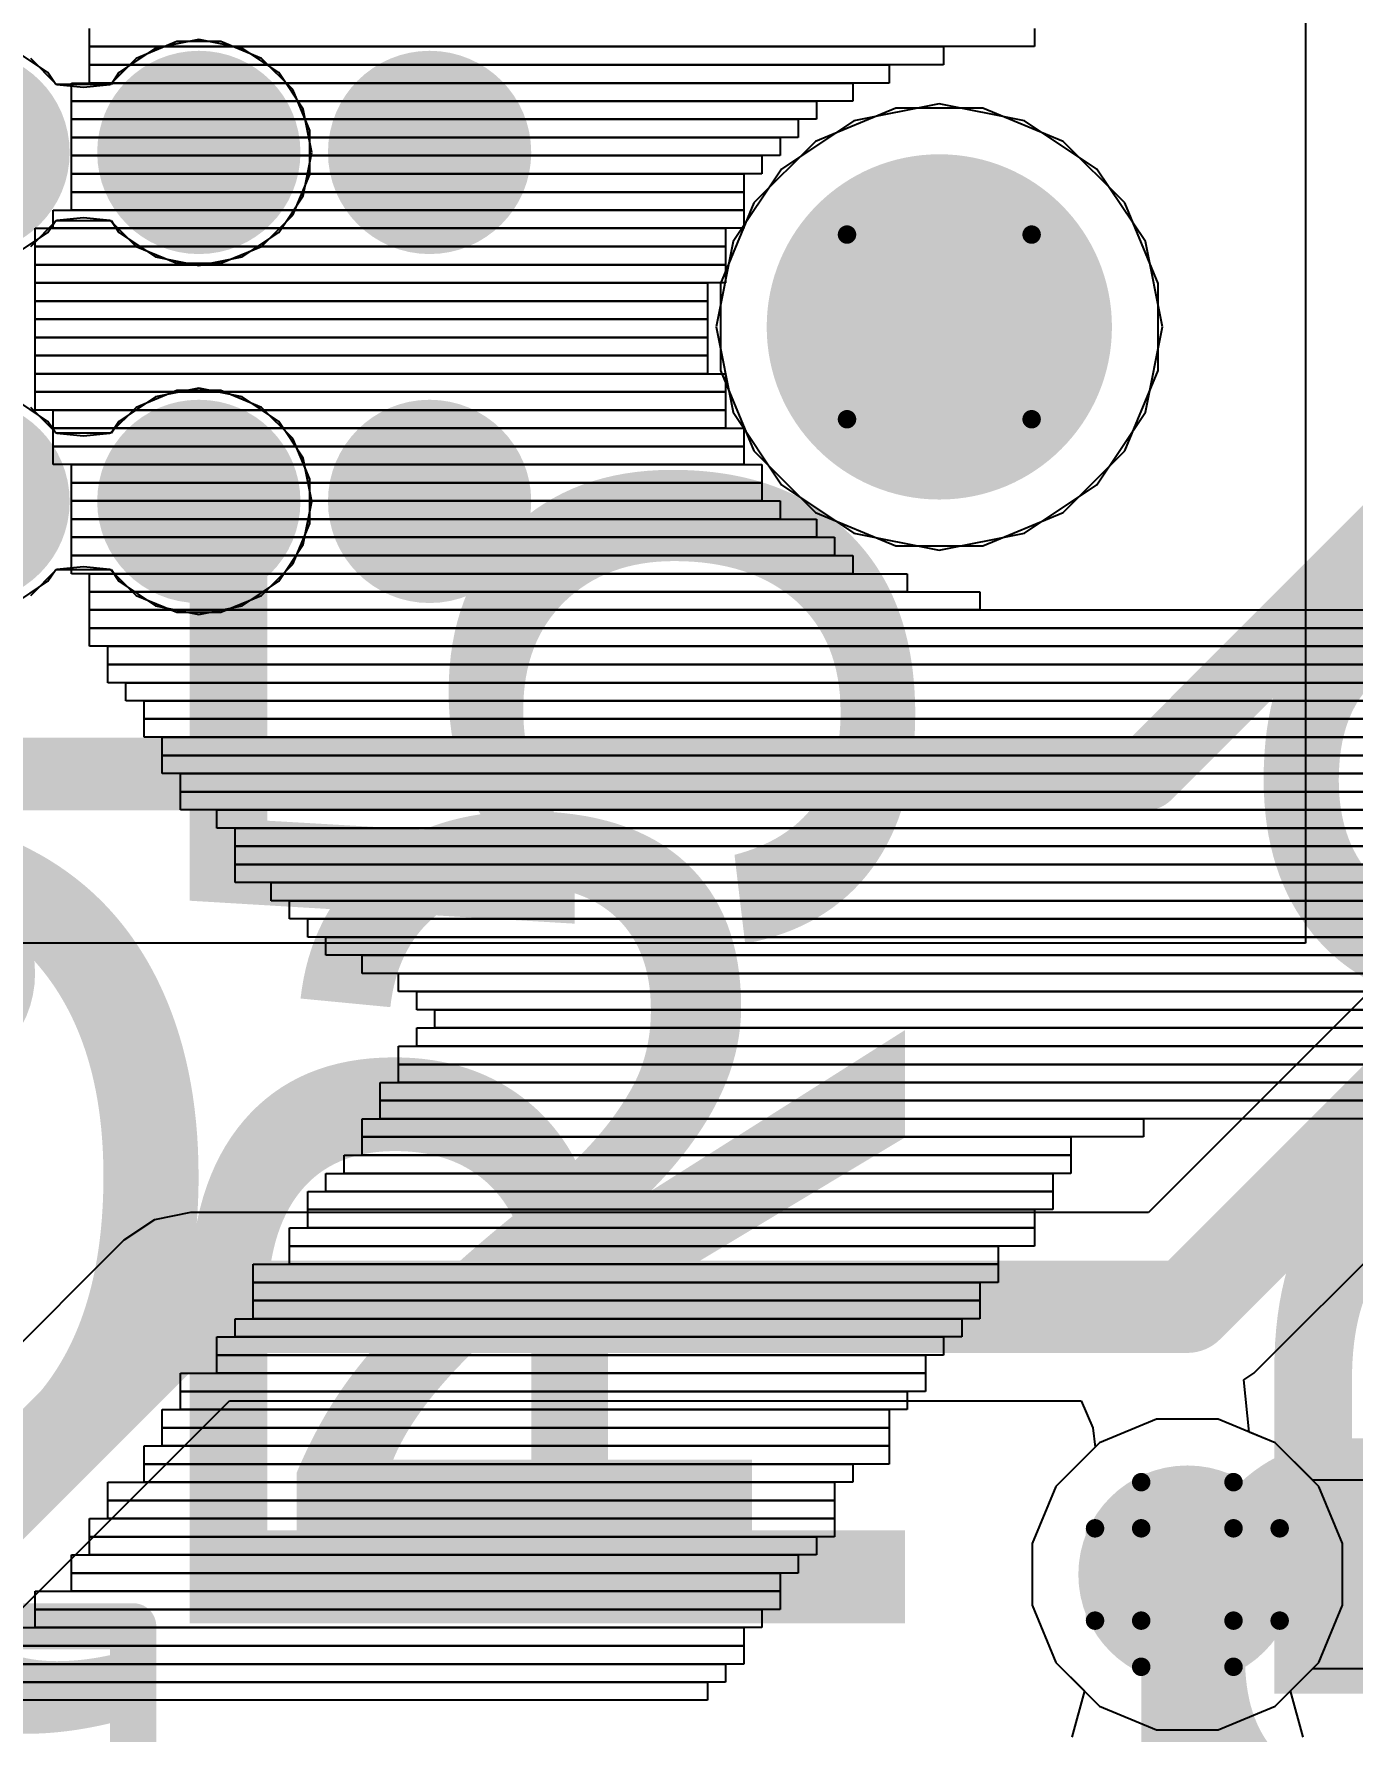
# Model space of a CAD drawing. Header units: inches. Extents: x -1 to 13, y -1.6 to 0.5.
# Drawn here: x 0.92 to 1.0628, y -1.336 to -1.1521 of the extents above; entities that cross this region are included whole.
import ezdxf

# ---------------------------------------------------------------- set-up
doc = ezdxf.new("R2010")
doc.units = ezdxf.units.IN
doc.header["$MEASUREMENT"] = 0
for name, color, linetype in [('Bottom Layer', 5, 'Continuous'), ('Bottom Overlay', 54, 'Continuous'), ('Bottom Solder', 6, 'Continuous'), ('Drill Drawing', 1, 'Continuous'), ('Pad Holes', 156, 'Continuous'), ('Top Layer', 1, 'Continuous'), ('Top Overlay', 2, 'Continuous'), ('Top Paste', 8, 'Continuous'), ('Top Solder', 216, 'Continuous'), ('Via Holes', 16, 'Continuous')]:
    doc.layers.add(name, color=color, linetype=linetype)
doc.styles.add('Arial', font='', dxfattribs={"height": 0.2})
doc.styles.get('Arial').set_extended_font_data('Arial')

# ---------------------------------------------------------------- blocks, each defined once
blk = doc.blocks.new('ADM6_30_01_5_L_4_2_A_TR_63')
at = {"layer": 'Bottom Solder'}
h = blk.add_hatch(color=6, dxfattribs=at)
edge = h.paths.add_edge_path()
edge.add_arc((-0.41772, 0.05), 0.004, 0, 360)
at = {"layer": 'Pad Holes'}
h = blk.add_hatch(color=7, dxfattribs=at)
edge = h.paths.add_edge_path()
edge.add_arc((-0.41772, 0.05), 0.0187, 0, 360)
at = {"layer": 'Top Layer'}
h = blk.add_hatch(color=1, dxfattribs=at)
edge = h.paths.add_edge_path()
edge.add_arc((-0.3625, 0.0689), 0.00701, 0, 360)
h = blk.add_hatch(color=1, dxfattribs=at)
edge = h.paths.add_edge_path()
edge.add_arc((-0.3375, 0.0689), 0.00701, 0, 360)
h = blk.add_hatch(color=1, dxfattribs=at)
edge = h.paths.add_edge_path()
edge.add_arc((-0.3625, 0.0311), 0.00701, 0, 360)
h = blk.add_hatch(color=1, dxfattribs=at)
edge = h.paths.add_edge_path()
edge.add_arc((-0.3375, 0.0311), 0.00701, 0, 360)
at = {"layer": 'Top Paste'}
h = blk.add_hatch(color=8, dxfattribs=at)
edge = h.paths.add_edge_path()
edge.add_arc((-0.3625, 0.0689), 0.00701, 0, 360)
h = blk.add_hatch(color=8, dxfattribs=at)
edge = h.paths.add_edge_path()
edge.add_arc((-0.3375, 0.0689), 0.00701, 0, 360)
h = blk.add_hatch(color=8, dxfattribs=at)
edge = h.paths.add_edge_path()
edge.add_arc((-0.3625, 0.0311), 0.00701, 0, 360)
h = blk.add_hatch(color=8, dxfattribs=at)
edge = h.paths.add_edge_path()
edge.add_arc((-0.3375, 0.0311), 0.00701, 0, 360)
at = {"layer": 'Top Solder'}
h = blk.add_hatch(color=216, dxfattribs=at)
edge = h.paths.add_edge_path()
edge.add_arc((-0.3625, 0.0689), 0.01101, 0, 360)
h = blk.add_hatch(color=216, dxfattribs=at)
edge = h.paths.add_edge_path()
edge.add_arc((-0.3375, 0.0689), 0.01101, 0, 360)
h = blk.add_hatch(color=216, dxfattribs=at)
edge = h.paths.add_edge_path()
edge.add_arc((-0.3125, 0.0689), 0.01101, 0, 360)
h = blk.add_hatch(color=216, dxfattribs=at)
edge = h.paths.add_edge_path()
edge.add_arc((-0.41772, 0.05), 0.004, 0, 360)
h = blk.add_hatch(color=216, dxfattribs=at)
edge = h.paths.add_edge_path()
edge.add_arc((-0.3625, 0.0311), 0.01101, 0, 360)
h = blk.add_hatch(color=216, dxfattribs=at)
edge = h.paths.add_edge_path()
edge.add_arc((-0.3375, 0.0311), 0.01101, 0, 360)
h = blk.add_hatch(color=216, dxfattribs=at)
edge = h.paths.add_edge_path()
edge.add_arc((-0.3125, 0.0311), 0.01101, 0, 360)
at = {"layer": 'Top Overlay', "const_width": 0.00787}
for points in [[(-0.44008, 0.09843), (-0.46791, 0.07059)], [(0.44008, 0.09843), (-0.44008, 0.09843)]]:
    blk.add_lwpolyline(points, dxfattribs=at)
at = {"layer": 'Top Overlay', "const_width": 0.00394}
blk.add_lwpolyline([(-0.44205, 0.09843, 1), (-0.43811, 0.09843, 1)], format="xyb", close=True, dxfattribs=at)
blk.add_lwpolyline([(-0.44205, 0.09843, 1), (-0.43811, 0.09843, 1)], format="xyb", close=True, dxfattribs=at)
blk = doc.blocks.new('SOT_23_98')
at = {"layer": 'Top Layer'}
for points in [[(-0.01614, 0.05748), (0.01614, 0.05748), (0.01614, 0.02126), (-0.01614, 0.02126)], [(-0.05354, -0.02126), (-0.02126, -0.02126), (-0.02126, -0.05748), (-0.05354, -0.05748)], [(0.02126, -0.02126), (0.05354, -0.02126), (0.05354, -0.05748), (0.02126, -0.05748)]]:
    blk.add_hatch(color=1, dxfattribs=at).paths.add_polyline_path(points)
at = {"layer": 'Top Paste'}
for points in [[(-0.01614, 0.05748), (0.01614, 0.05748), (0.01614, 0.02126), (-0.01614, 0.02126)], [(-0.05354, -0.02126), (-0.02126, -0.02126), (-0.02126, -0.05748), (-0.05354, -0.05748)], [(0.02126, -0.02126), (0.05354, -0.02126), (0.05354, -0.05748), (0.02126, -0.05748)]]:
    blk.add_hatch(color=8, dxfattribs=at).paths.add_polyline_path(points)
at = {"layer": 'Top Solder'}
for points in [[(-0.02014, 0.06148), (0.02014, 0.06148), (0.02014, 0.01726), (-0.02014, 0.01726)], [(-0.05754, -0.01726), (-0.01726, -0.01726), (-0.01726, -0.06148), (-0.05754, -0.06148)], [(0.01726, -0.01726), (0.05754, -0.01726), (0.05754, -0.06148), (0.01726, -0.06148)]]:
    blk.add_hatch(color=216, dxfattribs=at).paths.add_polyline_path(points)
at = {"layer": 'Top Overlay', "const_width": 0.005}
for points in [[(-0.061, -0.023), (-0.061, 0.032)], [(-0.022, 0.032), (-0.061, 0.032)], [(0.061, 0.032), (0.022, 0.032)], [(0.061, -0.023), (0.061, 0.032)], [(0.013, -0.031), (-0.013, -0.031)], [(-0.061, -0.046), (-0.066, -0.041)], [(-0.066, -0.051), (-0.066, -0.041)], [(-0.066, -0.051), (-0.061, -0.046)]]:
    blk.add_lwpolyline(points, dxfattribs=at)
at = {"layer": 'Top Overlay', "const_width": 0.0025}
for points in [[(-0.06225, 0.032, 1), (-0.05975, 0.032, 1)], [(-0.06225, 0.032, 1), (-0.05975, 0.032, 1)], [(-0.02325, 0.032, 1), (-0.02075, 0.032, 1)], [(0.02075, 0.032, 1), (0.02325, 0.032, 1)], [(0.05975, 0.032, 1), (0.06225, 0.032, 1)], [(0.05975, 0.032, 1), (0.06225, 0.032, 1)], [(-0.06225, -0.023, 1), (-0.05975, -0.023, 1)], [(0.05975, -0.023, 1), (0.06225, -0.023, 1)], [(-0.01425, -0.031, 1), (-0.01175, -0.031, 1)], [(0.01175, -0.031, 1), (0.01425, -0.031, 1)], [(-0.06725, -0.041, 1), (-0.06475, -0.041, 1)], [(-0.06725, -0.041, 1), (-0.06475, -0.041, 1)], [(-0.06225, -0.046, 1), (-0.05975, -0.046, 1)], [(-0.06225, -0.046, 1), (-0.05975, -0.046, 1)], [(-0.06725, -0.051, 1), (-0.06475, -0.051, 1)], [(-0.06725, -0.051, 1), (-0.06475, -0.051, 1)]]:
    blk.add_lwpolyline(points, format="xyb", close=True, dxfattribs=at)

msp = doc.modelspace()

# ---------------------------------------------------------------- hatches: boundary and pattern name
at = {"layer": 'Bottom Layer'}
h = msp.add_hatch(color=5, dxfattribs=at)
edge = h.paths.add_edge_path()
edge.add_arc((0.90836, -1.25389), 0.01181, 0, 360)
h = msp.add_hatch(color=5, dxfattribs=at)
edge = h.paths.add_edge_path()
edge.add_arc((1.045, -1.319), 0.01181, 0, 360)
at = {"layer": 'Top Layer'}
h = msp.add_hatch(color=1, dxfattribs=at)
edge = h.paths.add_edge_path()
edge.add_arc((0.90836, -1.25389), 0.01181, 0, 360)
h = msp.add_hatch(color=1, dxfattribs=at)
edge = h.paths.add_edge_path()
edge.add_arc((1.045, -1.319), 0.01181, 0, 360)
at = {"layer": 'Via Holes'}
h = msp.add_hatch(color=7, dxfattribs=at)
edge = h.paths.add_edge_path()
edge.add_arc((1.045, -1.319), 0.00591, 0, 360)

# ---------------------------------------------------------------- linework, layer by layer
at = {"layer": 'Bottom Layer'}
for p, q in [((1.01341, -1.16016), (1.0047, -1.16377)), ((1.02284, -1.16016), (1.01341, -1.16016)), ((1.03155, -1.16377), (1.02284, -1.16016)), ((1.0047, -1.16377), (0.99803, -1.17043)), ((1.03822, -1.17043), (1.03155, -1.16377)), ((0.99803, -1.17043), (0.99443, -1.17915)), ((1.04183, -1.17915), (1.03822, -1.17043)), ((0.99443, -1.17915), (0.99443, -1.18857)), ((1.04183, -1.18857), (1.04183, -1.17915)), ((0.99443, -1.18857), (0.99803, -1.19729)), ((1.03822, -1.19729), (1.04183, -1.18857)), ((0.99803, -1.19729), (1.0047, -1.20395)), ((1.03155, -1.20395), (1.03822, -1.19729)), ((1.0047, -1.20395), (1.01341, -1.20756)), ((1.02284, -1.20756), (1.03155, -1.20395)), ((1.01341, -1.20756), (1.02284, -1.20756)), ((1.04166, -1.30219), (1.03548, -1.30475)), ((1.04834, -1.30219), (1.04166, -1.30219)), ((1.05452, -1.30475), (1.04834, -1.30219)), ((1.03548, -1.30475), (1.03075, -1.30948)), ((1.05858, -1.3088), (1.05452, -1.30475)), ((1.22619, -1.3088), (1.05858, -1.3088)), ((1.03075, -1.30948), (1.02819, -1.31566)), ((1.02819, -1.31566), (1.02819, -1.32234)), ((1.02819, -1.32234), (1.03075, -1.32852)), ((1.03075, -1.32852), (1.03548, -1.33325)), ((1.05452, -1.33325), (1.05858, -1.3292)), ((1.05858, -1.3292), (1.23041, -1.3292)), ((1.03548, -1.33325), (1.04166, -1.33581)), ((1.04834, -1.33581), (1.05452, -1.33325)), ((1.04166, -1.33581), (1.04834, -1.33581))]:
    msp.add_line(p, q, dxfattribs=at)
at = {"layer": 'Bottom Layer', "const_width": 0.01}
msp.add_lwpolyline([(1.045, -1.319), (1.23041, -1.319)], dxfattribs=at)
at = {"layer": 'Bottom Layer', "const_width": 0.005}
msp.add_lwpolyline([(1.0425, -1.319, 1), (1.0475, -1.319, 1)], format="xyb", close=True, dxfattribs=at)
at = {"layer": 'Bottom Overlay'}
for p, q in [((0.92607, -1.1535), (0.92607, -1.15153)), ((1.02845, -1.15153), (1.02845, -1.1535)), ((1.02845, -1.1535), (0.92607, -1.1535)), ((0.92607, -1.15547), (0.92607, -1.1535)), ((0.92607, -1.1535), (1.01859, -1.1535)), ((1.01859, -1.1535), (1.01859, -1.15547)), ((1.01859, -1.15547), (0.92607, -1.15547)), ((0.92607, -1.15744), (0.92607, -1.15547)), ((0.92607, -1.15547), (1.01269, -1.15547)), ((1.01269, -1.15547), (1.01269, -1.15744)), ((0.9241, -1.1594), (0.9241, -1.15744)), ((0.9241, -1.15744), (1.00876, -1.15744)), ((1.01269, -1.15744), (0.92607, -1.15744)), ((1.00876, -1.15744), (1.00876, -1.1594)), ((1.00876, -1.1594), (0.9241, -1.1594)), ((0.9241, -1.16137), (0.9241, -1.1594)), ((0.9241, -1.1594), (1.00482, -1.1594)), ((1.00482, -1.1594), (1.00482, -1.16137)), ((0.9241, -1.16334), (0.9241, -1.16137)), ((0.9241, -1.16137), (1.00284, -1.16137)), ((1.00482, -1.16137), (0.9241, -1.16137)), ((1.00284, -1.16137), (1.00284, -1.16334)), ((1.00284, -1.16334), (0.9241, -1.16334)), ((0.9241, -1.16531), (0.9241, -1.16334)), ((0.9241, -1.16334), (1.00089, -1.16334)), ((1.00089, -1.16334), (1.00089, -1.16531)), ((0.9241, -1.16728), (0.9241, -1.16531)), ((0.9241, -1.16531), (0.99891, -1.16531)), ((1.00089, -1.16531), (0.9241, -1.16531)), ((0.99891, -1.16531), (0.99891, -1.16728)), ((0.99891, -1.16728), (0.9241, -1.16728)), ((0.9241, -1.16925), (0.9241, -1.16728)), ((0.9241, -1.16728), (0.99694, -1.16728)), ((0.99694, -1.16728), (0.99694, -1.16925)), ((0.99694, -1.16925), (0.9241, -1.16925)), ((0.9241, -1.17122), (0.9241, -1.16925)), ((0.9241, -1.16925), (0.99694, -1.16925)), ((0.99694, -1.16925), (0.99694, -1.17122)), ((0.92214, -1.17318), (0.92214, -1.17122)), ((0.92214, -1.17122), (0.99694, -1.17122)), ((0.99694, -1.17122), (0.9241, -1.17122)), ((0.99694, -1.17122), (0.99694, -1.17318)), ((0.92017, -1.17515), (0.92017, -1.17318)), ((0.92017, -1.17318), (0.99498, -1.17318)), ((0.99694, -1.17318), (0.92214, -1.17318)), ((0.99498, -1.17318), (0.99498, -1.17515)), ((0.99498, -1.17515), (0.92017, -1.17515)), ((0.92017, -1.17712), (0.92017, -1.17515)), ((0.92017, -1.17515), (0.99498, -1.17515)), ((0.99498, -1.17515), (0.99498, -1.17712)), ((0.92017, -1.17909), (0.92017, -1.17712)), ((0.92017, -1.17712), (0.99498, -1.17712)), ((0.99498, -1.17712), (0.92017, -1.17712)), ((0.99498, -1.17712), (0.99498, -1.17909)), ((0.99498, -1.17909), (0.92017, -1.17909)), ((0.92017, -1.18106), (0.92017, -1.17909)), ((0.92017, -1.17909), (0.99301, -1.17909)), ((0.99301, -1.17909), (0.99301, -1.18106)), ((0.99301, -1.18106), (0.92017, -1.18106)), ((0.92017, -1.18303), (0.92017, -1.18106)), ((0.92017, -1.18106), (0.99301, -1.18106)), ((0.99301, -1.18106), (0.99301, -1.18303)), ((0.99301, -1.18303), (0.92017, -1.18303)), ((0.92017, -1.185), (0.92017, -1.18303)), ((0.92017, -1.18303), (0.99301, -1.18303)), ((0.99301, -1.18303), (0.99301, -1.185)), ((0.92017, -1.18696), (0.92017, -1.185)), ((0.92017, -1.185), (0.99301, -1.185)), ((0.99301, -1.185), (0.92017, -1.185)), ((0.99301, -1.185), (0.99301, -1.18696)), ((0.99301, -1.18696), (0.92017, -1.18696)), ((0.92017, -1.18893), (0.92017, -1.18696)), ((0.92017, -1.18696), (0.99301, -1.18696)), ((0.99301, -1.18696), (0.99301, -1.18893)), ((0.92017, -1.1909), (0.92017, -1.18893)), ((0.92017, -1.18893), (0.99498, -1.18893)), ((0.99301, -1.18893), (0.92017, -1.18893)), ((0.99498, -1.18893), (0.99498, -1.1909)), ((0.99498, -1.1909), (0.92017, -1.1909)), ((0.92017, -1.19287), (0.92017, -1.1909)), ((0.92017, -1.1909), (0.99498, -1.1909)), ((0.99498, -1.1909), (0.99498, -1.19287)), ((0.99498, -1.19287), (0.92017, -1.19287)), ((0.92214, -1.19484), (0.92214, -1.19287)), ((0.92214, -1.19287), (0.99498, -1.19287)), ((0.99498, -1.19287), (0.99498, -1.19484)), ((0.92214, -1.19681), (0.92214, -1.19484)), ((0.92214, -1.19484), (0.99694, -1.19484)), ((0.99498, -1.19484), (0.92214, -1.19484)), ((0.99694, -1.19484), (0.99694, -1.19681)), ((0.99694, -1.19681), (0.92214, -1.19681)), ((0.92214, -1.19877), (0.92214, -1.19681)), ((0.92214, -1.19681), (0.99694, -1.19681)), ((0.99694, -1.19681), (0.99694, -1.19877)), ((0.99694, -1.19877), (0.92214, -1.19877)), ((0.9241, -1.20074), (0.9241, -1.19877)), ((0.9241, -1.19877), (0.99891, -1.19877)), ((0.99891, -1.19877), (0.99891, -1.20074)), ((0.9241, -1.20271), (0.9241, -1.20074)), ((0.9241, -1.20074), (0.99891, -1.20074)), ((0.99891, -1.20074), (0.9241, -1.20074)), ((0.99891, -1.20074), (0.99891, -1.20271)), ((0.99891, -1.20271), (0.9241, -1.20271)), ((0.9241, -1.20468), (0.9241, -1.20271)), ((0.9241, -1.20271), (1.00089, -1.20271)), ((1.00089, -1.20271), (1.00089, -1.20468)), ((0.9241, -1.20665), (0.9241, -1.20468)), ((0.9241, -1.20468), (1.00482, -1.20468)), ((1.00089, -1.20468), (0.9241, -1.20468)), ((1.00482, -1.20468), (1.00482, -1.20665)), ((1.00482, -1.20665), (0.9241, -1.20665)), ((0.9241, -1.20862), (0.9241, -1.20665)), ((0.9241, -1.20665), (1.00679, -1.20665)), ((1.00679, -1.20665), (1.00679, -1.20862)), ((1.00679, -1.20862), (0.9241, -1.20862)), ((0.9241, -1.21059), (0.9241, -1.20862)), ((0.9241, -1.20862), (1.00876, -1.20862)), ((1.00876, -1.20862), (1.00876, -1.21059)), ((1.00876, -1.21059), (0.9241, -1.21059)), ((0.92607, -1.21255), (0.92607, -1.21059)), ((0.92607, -1.21059), (1.01466, -1.21059)), ((1.01466, -1.21059), (1.01466, -1.21255)), ((0.92607, -1.21452), (0.92607, -1.21255)), ((0.92607, -1.21255), (1.02253, -1.21255)), ((1.01466, -1.21255), (0.92607, -1.21255)), ((1.02253, -1.21255), (1.02253, -1.21452)), ((1.02253, -1.21452), (0.92607, -1.21452)), ((0.92607, -1.21649), (0.92607, -1.21452)), ((0.92607, -1.21452), (1.13474, -1.21452)), ((0.92607, -1.21846), (0.92607, -1.21649)), ((0.92607, -1.21649), (1.13474, -1.21649)), ((1.13474, -1.21649), (0.92607, -1.21649)), ((1.13474, -1.21846), (0.92607, -1.21846)), ((0.92805, -1.22043), (0.92805, -1.21846)), ((0.92805, -1.21846), (1.13474, -1.21846)), ((0.92805, -1.2224), (0.92805, -1.22043)), ((0.92805, -1.22043), (1.13474, -1.22043)), ((1.13474, -1.22043), (0.92805, -1.22043)), ((1.13474, -1.2224), (0.92805, -1.2224)), ((0.93002, -1.22437), (0.93002, -1.2224)), ((0.93002, -1.2224), (1.13474, -1.2224)), ((1.13474, -1.22437), (0.93002, -1.22437)), ((0.93198, -1.22633), (0.93198, -1.22437)), ((0.93198, -1.22437), (1.13474, -1.22437)), ((0.93198, -1.2283), (0.93198, -1.22633)), ((0.93198, -1.22633), (1.13474, -1.22633)), ((1.13474, -1.22633), (0.93198, -1.22633)), ((1.13474, -1.2283), (0.93198, -1.2283)), ((0.93395, -1.23027), (0.93395, -1.2283)), ((0.93395, -1.2283), (1.13474, -1.2283)), ((1.13474, -1.23027), (0.93395, -1.23027)), ((0.93395, -1.23224), (0.93395, -1.23027)), ((0.93395, -1.23027), (1.13474, -1.23027)), ((1.13474, -1.23224), (0.93395, -1.23224)), ((0.93593, -1.23421), (0.93593, -1.23224)), ((0.93593, -1.23224), (1.13474, -1.23224)), ((1.13474, -1.23421), (0.93593, -1.23421)), ((0.93593, -1.23618), (0.93593, -1.23421)), ((0.93593, -1.23421), (1.13474, -1.23421)), ((1.13474, -1.23618), (0.93593, -1.23618)), ((0.93985, -1.23814), (0.93985, -1.23618)), ((0.93985, -1.23618), (1.13474, -1.23618)), ((1.13474, -1.23814), (0.93985, -1.23814)), ((0.94183, -1.24011), (0.94183, -1.23814)), ((0.94183, -1.23814), (1.13474, -1.23814)), ((1.13474, -1.24011), (0.94183, -1.24011)), ((0.94183, -1.24208), (0.94183, -1.24011)), ((0.94183, -1.24011), (1.13474, -1.24011)), ((1.13474, -1.24208), (0.94183, -1.24208)), ((0.94183, -1.24405), (0.94183, -1.24208)), ((0.94183, -1.24208), (1.13474, -1.24208)), ((1.13474, -1.24405), (0.94183, -1.24405)), ((0.94576, -1.24602), (0.94576, -1.24405)), ((0.94576, -1.24405), (1.13474, -1.24405)), ((1.13474, -1.24602), (0.94576, -1.24602)), ((0.94773, -1.24799), (0.94773, -1.24602)), ((0.94773, -1.24602), (1.13474, -1.24602)), ((1.13474, -1.24799), (0.94773, -1.24799)), ((0.94971, -1.24996), (0.94971, -1.24799)), ((0.94971, -1.24799), (1.13474, -1.24799)), ((1.13474, -1.24996), (0.94971, -1.24996)), ((0.95166, -1.25192), (0.95166, -1.24996)), ((0.95166, -1.24996), (1.13474, -1.24996)), ((1.13474, -1.25192), (0.95166, -1.25192)), ((0.95561, -1.25389), (0.95561, -1.25192)), ((0.95561, -1.25192), (1.13474, -1.25192)), ((1.13474, -1.25389), (0.95561, -1.25389)), ((0.95954, -1.25586), (0.95954, -1.25389)), ((0.95954, -1.25389), (1.13474, -1.25389)), ((1.13474, -1.25586), (0.95954, -1.25586)), ((0.96152, -1.25783), (0.96152, -1.25586)), ((0.96152, -1.25586), (1.13474, -1.25586)), ((1.13474, -1.25783), (0.96152, -1.25783)), ((0.96347, -1.2598), (0.96347, -1.25783)), ((0.96347, -1.25783), (1.13474, -1.25783)), ((0.96152, -1.26177), (0.96152, -1.2598)), ((0.96152, -1.2598), (1.13474, -1.2598)), ((1.13474, -1.2598), (0.96347, -1.2598)), ((0.95954, -1.26374), (0.95954, -1.26177)), ((0.95954, -1.26177), (1.13474, -1.26177)), ((1.13474, -1.26177), (0.96152, -1.26177)), ((1.13474, -1.26374), (0.95954, -1.26374)), ((0.95954, -1.2657), (0.95954, -1.26374)), ((0.95954, -1.26374), (1.13474, -1.26374)), ((0.95757, -1.26767), (0.95757, -1.2657)), ((0.95757, -1.2657), (1.13474, -1.2657)), ((1.13474, -1.2657), (0.95954, -1.2657)), ((1.13474, -1.26767), (0.95757, -1.26767)), ((0.95757, -1.26964), (0.95757, -1.26767)), ((0.95757, -1.26767), (1.13474, -1.26767)), ((0.95561, -1.27161), (0.95561, -1.26964)), ((0.95561, -1.26964), (1.04025, -1.26964)), ((1.13474, -1.26964), (0.95757, -1.26964)), ((1.04025, -1.26964), (1.04025, -1.27161)), ((1.04025, -1.27161), (0.95561, -1.27161)), ((0.95561, -1.27358), (0.95561, -1.27161)), ((0.95561, -1.27161), (1.03238, -1.27161)), ((1.03238, -1.27161), (1.03238, -1.27358)), ((0.95364, -1.27555), (0.95364, -1.27358)), ((0.95364, -1.27358), (1.03238, -1.27358)), ((1.03238, -1.27358), (0.95561, -1.27358)), ((1.03238, -1.27358), (1.03238, -1.27555)), ((0.95166, -1.27751), (0.95166, -1.27555)), ((0.95166, -1.27555), (1.03041, -1.27555)), ((1.03238, -1.27555), (0.95364, -1.27555)), ((1.03041, -1.27555), (1.03041, -1.27751)), ((0.94971, -1.27948), (0.94971, -1.27751)), ((0.94971, -1.27751), (1.03041, -1.27751)), ((1.03041, -1.27751), (0.95166, -1.27751)), ((1.03041, -1.27751), (1.03041, -1.27948)), ((1.03041, -1.27948), (0.94971, -1.27948)), ((0.94971, -1.28145), (0.94971, -1.27948)), ((0.94971, -1.27948), (1.02845, -1.27948)), ((1.02845, -1.27948), (1.02845, -1.28145)), ((0.94773, -1.28342), (0.94773, -1.28145)), ((0.94773, -1.28145), (1.02845, -1.28145)), ((1.02845, -1.28145), (0.94971, -1.28145)), ((1.02845, -1.28145), (1.02845, -1.28342)), ((1.02845, -1.28342), (0.94773, -1.28342)), ((0.94773, -1.28539), (0.94773, -1.28342)), ((0.94773, -1.28342), (1.0245, -1.28342)), ((1.0245, -1.28342), (1.0245, -1.28539)), ((0.9438, -1.28736), (0.9438, -1.28539)), ((0.9438, -1.28539), (1.0245, -1.28539)), ((1.0245, -1.28539), (0.94773, -1.28539)), ((1.0245, -1.28539), (1.0245, -1.28736)), ((1.0245, -1.28736), (0.9438, -1.28736)), ((0.9438, -1.28933), (0.9438, -1.28736)), ((0.9438, -1.28736), (1.02253, -1.28736)), ((1.02253, -1.28736), (1.02253, -1.28933)), ((0.9438, -1.29129), (0.9438, -1.28933)), ((0.9438, -1.28933), (1.02253, -1.28933)), ((1.02253, -1.28933), (0.9438, -1.28933)), ((1.02253, -1.28933), (1.02253, -1.29129)), ((0.94183, -1.29326), (0.94183, -1.29129)), ((0.94183, -1.29129), (1.02056, -1.29129)), ((1.02253, -1.29129), (0.9438, -1.29129)), ((1.02056, -1.29129), (1.02056, -1.29326)), ((0.93985, -1.29523), (0.93985, -1.29326)), ((0.93985, -1.29326), (1.01859, -1.29326)), ((1.02056, -1.29326), (0.94183, -1.29326)), ((1.01859, -1.29326), (1.01859, -1.29523)), ((0.93985, -1.2972), (0.93985, -1.29523)), ((0.93985, -1.29523), (1.01662, -1.29523)), ((1.01859, -1.29523), (0.93985, -1.29523)), ((1.01662, -1.29523), (1.01662, -1.2972)), ((0.93593, -1.29917), (0.93593, -1.2972)), ((0.93593, -1.2972), (1.01662, -1.2972)), ((1.01662, -1.2972), (0.93985, -1.2972)), ((1.01662, -1.2972), (1.01662, -1.29917)), ((0.93593, -1.30114), (0.93593, -1.29917)), ((0.93593, -1.29917), (1.01466, -1.29917)), ((1.01662, -1.29917), (0.93593, -1.29917)), ((1.01466, -1.29917), (1.01466, -1.30114)), ((0.93395, -1.30311), (0.93395, -1.30114)), ((0.93395, -1.30114), (1.01269, -1.30114)), ((1.01466, -1.30114), (0.93593, -1.30114)), ((1.01269, -1.30114), (1.01269, -1.30311)), ((1.01269, -1.30311), (0.93395, -1.30311)), ((0.93395, -1.30507), (0.93395, -1.30311)), ((0.93395, -1.30311), (1.01269, -1.30311)), ((1.01269, -1.30311), (1.01269, -1.30507)), ((0.93198, -1.30704), (0.93198, -1.30507)), ((0.93198, -1.30507), (1.01269, -1.30507)), ((1.01269, -1.30507), (0.93395, -1.30507)), ((1.01269, -1.30507), (1.01269, -1.30704)), ((0.93198, -1.30901), (0.93198, -1.30704)), ((0.93198, -1.30704), (1.00876, -1.30704)), ((1.01269, -1.30704), (0.93198, -1.30704)), ((1.00876, -1.30704), (1.00876, -1.30901)), ((0.92805, -1.31098), (0.92805, -1.30901)), ((0.92805, -1.30901), (1.00679, -1.30901)), ((1.00876, -1.30901), (0.93198, -1.30901)), ((1.00679, -1.30901), (1.00679, -1.31098)), ((1.00679, -1.31098), (0.92805, -1.31098)), ((0.92805, -1.31295), (0.92805, -1.31098)), ((0.92805, -1.31098), (1.00679, -1.31098)), ((1.00679, -1.31098), (1.00679, -1.31295)), ((0.92607, -1.31492), (0.92607, -1.31295)), ((0.92607, -1.31295), (1.00679, -1.31295)), ((1.00679, -1.31295), (0.92805, -1.31295)), ((1.00679, -1.31295), (1.00679, -1.31492)), ((1.00679, -1.31492), (0.92607, -1.31492)), ((0.92607, -1.31688), (0.92607, -1.31492)), ((0.92607, -1.31492), (1.00482, -1.31492)), ((1.00482, -1.31492), (1.00482, -1.31688)), ((0.9241, -1.31885), (0.9241, -1.31688)), ((0.9241, -1.31688), (1.00284, -1.31688)), ((1.00482, -1.31688), (0.92607, -1.31688)), ((1.00284, -1.31688), (1.00284, -1.31885)), ((0.9241, -1.32082), (0.9241, -1.31885)), ((0.9241, -1.31885), (1.00089, -1.31885)), ((1.00284, -1.31885), (0.9241, -1.31885)), ((1.00089, -1.31885), (1.00089, -1.32082)), ((0.92017, -1.32279), (0.92017, -1.32082)), ((0.92017, -1.32082), (1.00089, -1.32082)), ((1.00089, -1.32082), (0.9241, -1.32082)), ((1.00089, -1.32082), (1.00089, -1.32279)), ((1.00089, -1.32279), (0.92017, -1.32279)), ((0.92017, -1.32476), (0.92017, -1.32279)), ((0.92017, -1.32279), (0.99891, -1.32279)), ((0.99891, -1.32279), (0.99891, -1.32476)), ((0.91821, -1.32476), (0.99694, -1.32476)), ((0.99891, -1.32476), (0.92017, -1.32476)), ((0.99694, -1.32476), (0.99694, -1.32673)), ((0.99694, -1.32673), (0.91821, -1.32673)), ((0.91821, -1.32673), (0.99694, -1.32673)), ((0.99694, -1.32673), (0.99694, -1.3287)), ((0.99694, -1.3287), (0.91821, -1.3287)), ((0.91821, -1.3287), (0.99498, -1.3287)), ((0.99498, -1.3287), (0.99498, -1.33066)), ((0.99498, -1.33066), (0.91821, -1.33066)), ((0.91821, -1.33066), (0.99301, -1.33066)), ((0.99301, -1.33066), (0.99301, -1.33263)), ((0.99301, -1.33263), (0.91821, -1.33263))]:
    msp.add_line(p, q, dxfattribs=at)
at = {"layer": 'Drill Drawing', "const_width": 0.002}
for points in [[(1.00813, -1.17386), (1.02813, -1.17386)], [(1.00813, -1.19386), (1.00813, -1.17386)], [(1.02813, -1.19386), (1.02813, -1.17386)], [(1.00813, -1.19386), (1.02813, -1.19386)], [(1.04, -1.314), (1.04, -1.309)], [(1.04, -1.309), (1.05, -1.309)], [(1.05, -1.314), (1.05, -1.309)], [(1.035, -1.324), (1.035, -1.314)], [(1.035, -1.314), (1.04, -1.314)], [(1.05, -1.314), (1.055, -1.314)], [(1.055, -1.324), (1.055, -1.314)], [(1.035, -1.324), (1.04, -1.324)], [(1.04, -1.329), (1.04, -1.324)], [(1.05, -1.324), (1.055, -1.324)], [(1.05, -1.329), (1.05, -1.324)], [(1.04, -1.329), (1.05, -1.329)]]:
    msp.add_lwpolyline(points, dxfattribs=at)
at = {"layer": 'Drill Drawing', "const_width": 0.001}
for points in [[(1.00763, -1.17386, 1), (1.00863, -1.17386, 1)], [(1.00763, -1.17386, 1), (1.00863, -1.17386, 1)], [(1.02763, -1.17386, 1), (1.02863, -1.17386, 1)], [(1.02763, -1.17386, 1), (1.02863, -1.17386, 1)], [(1.00763, -1.19386, 1), (1.00863, -1.19386, 1)], [(1.00763, -1.19386, 1), (1.00863, -1.19386, 1)], [(1.02763, -1.19386, 1), (1.02863, -1.19386, 1)], [(1.02763, -1.19386, 1), (1.02863, -1.19386, 1)], [(1.0395, -1.309, 1), (1.0405, -1.309, 1)], [(1.0395, -1.309, 1), (1.0405, -1.309, 1)], [(1.0495, -1.309, 1), (1.0505, -1.309, 1)], [(1.0495, -1.309, 1), (1.0505, -1.309, 1)], [(1.0345, -1.314, 1), (1.0355, -1.314, 1)], [(1.0345, -1.314, 1), (1.0355, -1.314, 1)], [(1.0395, -1.314, 1), (1.0405, -1.314, 1)], [(1.0395, -1.314, 1), (1.0405, -1.314, 1)], [(1.0495, -1.314, 1), (1.0505, -1.314, 1)], [(1.0495, -1.314, 1), (1.0505, -1.314, 1)], [(1.0545, -1.314, 1), (1.0555, -1.314, 1)], [(1.0545, -1.314, 1), (1.0555, -1.314, 1)], [(1.0345, -1.324, 1), (1.0355, -1.324, 1)], [(1.0345, -1.324, 1), (1.0355, -1.324, 1)], [(1.0395, -1.324, 1), (1.0405, -1.324, 1)], [(1.0395, -1.324, 1), (1.0405, -1.324, 1)], [(1.0495, -1.324, 1), (1.0505, -1.324, 1)], [(1.0495, -1.324, 1), (1.0505, -1.324, 1)], [(1.0545, -1.324, 1), (1.0555, -1.324, 1)], [(1.0545, -1.324, 1), (1.0555, -1.324, 1)], [(1.0395, -1.329, 1), (1.0405, -1.329, 1)], [(1.0395, -1.329, 1), (1.0405, -1.329, 1)], [(1.0495, -1.329, 1), (1.0505, -1.329, 1)], [(1.0495, -1.329, 1), (1.0505, -1.329, 1)]]:
    msp.add_lwpolyline(points, format="xyb", close=True, dxfattribs=at)
at = {"layer": 'Top Layer'}
for p, q in [((1.0578, -1.039), (1.0578, -1.25061)), ((0.92157, -1.15631), (0.9176, -1.15365)), ((0.93322, -1.15365), (0.92925, -1.15631)), ((0.93552, -1.15295), (0.93111, -1.15478)), ((0.93791, -1.15272), (0.93322, -1.15365)), ((0.9403, -1.15295), (0.93552, -1.15295)), ((0.9426, -1.15365), (0.93791, -1.15272)), ((0.94471, -1.15478), (0.9403, -1.15295)), ((0.94657, -1.15631), (0.9426, -1.15365)), ((0.92254, -1.15762), (0.91971, -1.15478)), ((0.92242, -1.15759), (0.92157, -1.15631)), ((0.93111, -1.15478), (0.92828, -1.15762)), ((0.92925, -1.15631), (0.9284, -1.15759)), ((0.94809, -1.15816), (0.94471, -1.15478)), ((0.94922, -1.16028), (0.94657, -1.15631)), ((0.9284, -1.15759), (0.92242, -1.15759)), ((0.92541, -1.15792), (0.92254, -1.15762)), ((0.92828, -1.15762), (0.92541, -1.15792)), ((0.94992, -1.16257), (0.94809, -1.15816)), ((1.01813, -1.15969), (1.00888, -1.16153)), ((1.02737, -1.16153), (1.01813, -1.15969)), ((0.95015, -1.16496), (0.94922, -1.16028)), ((1.00888, -1.16153), (1.00104, -1.16677)), ((1.01341, -1.16016), (1.0047, -1.16377)), ((1.02284, -1.16016), (1.01341, -1.16016)), ((1.03155, -1.16377), (1.02284, -1.16016)), ((1.03521, -1.16677), (1.02737, -1.16153)), ((0.94992, -1.16735), (0.94992, -1.16257)), ((0.94922, -1.16965), (0.95015, -1.16496)), ((1.0047, -1.16377), (0.99803, -1.17043)), ((1.03822, -1.17043), (1.03155, -1.16377)), ((0.94809, -1.17176), (0.94992, -1.16735)), ((1.00104, -1.16677), (0.9958, -1.17461)), ((1.04045, -1.17461), (1.03521, -1.16677)), ((0.94657, -1.17362), (0.94922, -1.16965)), ((0.99803, -1.17043), (0.99443, -1.17915)), ((1.04183, -1.17915), (1.03822, -1.17043)), ((0.91971, -1.17514), (0.92254, -1.17231)), ((0.92157, -1.17362), (0.92242, -1.17234)), ((0.92242, -1.17234), (0.9284, -1.17234)), ((0.92254, -1.17231), (0.92541, -1.17201)), ((0.92541, -1.17201), (0.92828, -1.17231)), ((0.92828, -1.17231), (0.93111, -1.17514)), ((0.9284, -1.17234), (0.92925, -1.17362)), ((0.94471, -1.17514), (0.94809, -1.17176)), ((0.9176, -1.17627), (0.92157, -1.17362)), ((0.92925, -1.17362), (0.93322, -1.17627)), ((0.9426, -1.17627), (0.94657, -1.17362)), ((0.9958, -1.17461), (0.99396, -1.18386)), ((1.04229, -1.18386), (1.04045, -1.17461)), ((0.93111, -1.17514), (0.93552, -1.17697)), ((0.93322, -1.17627), (0.93791, -1.17721)), ((0.93791, -1.17721), (0.9426, -1.17627)), ((0.9403, -1.17697), (0.94471, -1.17514)), ((0.93552, -1.17697), (0.9403, -1.17697)), ((0.99443, -1.17915), (0.99443, -1.18857)), ((1.04183, -1.18857), (1.04183, -1.17915)), ((0.99396, -1.18386), (0.9958, -1.19311)), ((1.04045, -1.19311), (1.04229, -1.18386)), ((0.99443, -1.18857), (0.99803, -1.19729)), ((1.03822, -1.19729), (1.04183, -1.18857)), ((0.93552, -1.19075), (0.93111, -1.19258)), ((0.93791, -1.19051), (0.93322, -1.19145)), ((0.9403, -1.19075), (0.93552, -1.19075)), ((0.9426, -1.19145), (0.93791, -1.19051)), ((0.94471, -1.19258), (0.9403, -1.19075)), ((0.92157, -1.1941), (0.9176, -1.19145)), ((0.92254, -1.19541), (0.91971, -1.19258)), ((0.93111, -1.19258), (0.92828, -1.19541)), ((0.93322, -1.19145), (0.92925, -1.1941)), ((0.94657, -1.1941), (0.9426, -1.19145)), ((0.94809, -1.19596), (0.94471, -1.19258)), ((0.92242, -1.19538), (0.92157, -1.1941)), ((0.92925, -1.1941), (0.9284, -1.19538)), ((0.94922, -1.19807), (0.94657, -1.1941)), ((0.9958, -1.19311), (1.00104, -1.20095)), ((1.03521, -1.20095), (1.04045, -1.19311)), ((0.9284, -1.19538), (0.92242, -1.19538)), ((0.92541, -1.19571), (0.92254, -1.19541)), ((0.92828, -1.19541), (0.92541, -1.19571)), ((0.94992, -1.20037), (0.94809, -1.19596)), ((0.95015, -1.20276), (0.94922, -1.19807)), ((0.99803, -1.19729), (1.0047, -1.20395)), ((1.03155, -1.20395), (1.03822, -1.19729)), ((0.94992, -1.20515), (0.94992, -1.20037)), ((1.00104, -1.20095), (1.00888, -1.20619)), ((1.02737, -1.20619), (1.03521, -1.20095)), ((0.94922, -1.20744), (0.95015, -1.20276)), ((1.0047, -1.20395), (1.01341, -1.20756)), ((1.02284, -1.20756), (1.03155, -1.20395)), ((0.94809, -1.20956), (0.94992, -1.20515)), ((0.94657, -1.21141), (0.94922, -1.20744)), ((1.00888, -1.20619), (1.01813, -1.20803)), ((1.01341, -1.20756), (1.02284, -1.20756)), ((1.01813, -1.20803), (1.02737, -1.20619)), ((0.94471, -1.21294), (0.94809, -1.20956)), ((0.9176, -1.21407), (0.92157, -1.21141)), ((0.91971, -1.21294), (0.92254, -1.2101)), ((0.92157, -1.21141), (0.92242, -1.21013)), ((0.92242, -1.21013), (0.9284, -1.21013)), ((0.92254, -1.2101), (0.92541, -1.2098)), ((0.92541, -1.2098), (0.92828, -1.2101)), ((0.92828, -1.2101), (0.93111, -1.21294)), ((0.9284, -1.21013), (0.92925, -1.21141)), ((0.92925, -1.21141), (0.93322, -1.21407)), ((0.9426, -1.21407), (0.94657, -1.21141)), ((0.93111, -1.21294), (0.93552, -1.21477)), ((0.9403, -1.21477), (0.94471, -1.21294)), ((0.93322, -1.21407), (0.93791, -1.215)), ((0.93552, -1.21477), (0.9403, -1.21477)), ((0.93791, -1.215), (0.9426, -1.21407)), ((1.0578, -1.25061), (0.273, -1.25061)), ((1.0658, -1.25478), (1.04078, -1.2798)), ((1.05221, -1.29721), (1.08321, -1.26621)), ((0.9331, -1.28058), (0.92979, -1.28279)), ((0.937, -1.2798), (0.9331, -1.28058)), ((1.04078, -1.2798), (0.937, -1.2798)), ((0.92979, -1.28279), (0.89422, -1.31836)), ((1.05113, -1.29793), (1.05221, -1.29721)), ((1.05169, -1.30357), (1.05113, -1.29793)), ((0.91163, -1.32979), (0.94122, -1.3002)), ((0.94122, -1.3002), (1.0335, -1.3002)), ((1.0335, -1.3002), (1.03477, -1.30311)), ((1.03477, -1.30311), (1.03503, -1.3052)), ((1.03503, -1.3052), (1.03075, -1.30948)), ((1.05452, -1.30475), (1.05169, -1.30357)), ((1.05925, -1.30948), (1.05452, -1.30475)), ((1.03075, -1.30948), (1.02819, -1.31566)), ((1.06181, -1.31566), (1.05925, -1.30948)), ((1.02819, -1.31566), (1.02819, -1.32234)), ((1.06181, -1.32234), (1.06181, -1.31566)), ((1.02819, -1.32234), (1.03075, -1.32852)), ((1.05925, -1.32852), (1.06181, -1.32234)), ((1.03075, -1.32852), (1.03384, -1.33161)), ((1.05616, -1.33161), (1.05925, -1.32852)), ((1.03384, -1.33161), (1.03247, -1.33661)), ((1.05753, -1.33661), (1.05616, -1.33161))]:
    msp.add_line(p, q, dxfattribs=at)
at = {"layer": 'Top Layer', "const_width": 0.01}
for points in [[(1.045, -1.29), (1.076, -1.259)], [(0.90143, -1.32557), (0.937, -1.29)], [(0.937, -1.29), (1.045, -1.29)], [(1.045, -1.3562), (1.045, -1.319)]]:
    msp.add_lwpolyline(points, dxfattribs=at)
at = {"layer": 'Top Layer', "const_width": 0.005}
for points in [[(0.9345, -1.29, 1), (0.9395, -1.29, 1)], [(0.9345, -1.29, 1), (0.9395, -1.29, 1)], [(1.0425, -1.29, 1), (1.0475, -1.29, 1)], [(1.0425, -1.29, 1), (1.0475, -1.29, 1)], [(1.0425, -1.319, 1), (1.0475, -1.319, 1)]]:
    msp.add_lwpolyline(points, format="xyb", close=True, dxfattribs=at)

# ---------------------------------------------------------------- block references
for name, p, rotation in [('ADM6_30_01_5_L_4_2_A_TR_63', (0.60041, -1.13386), 180), ('SOT_23_98', (0.8988, -1.38561), 270)]:
    msp.add_blockref(name, p, dxfattribs=dict(rotation=rotation))

# ---------------------------------------------------------------- texts
at = {"layer": 'Top Overlay', "style": 'Arial'}
for s, p in [('R5', (1.01442, -1.33318)), ('R3', (1.13192, -1.34079)), ('R8', (1.12253, -1.43607))]:
    msp.add_text(s, height=0.0775, rotation=90, dxfattribs=at).set_placement(p)
msp.add_text('Q2', height=0.0775, dxfattribs=at).set_placement((0.85886, -1.31497))

doc.saveas('drawing.dxf')
